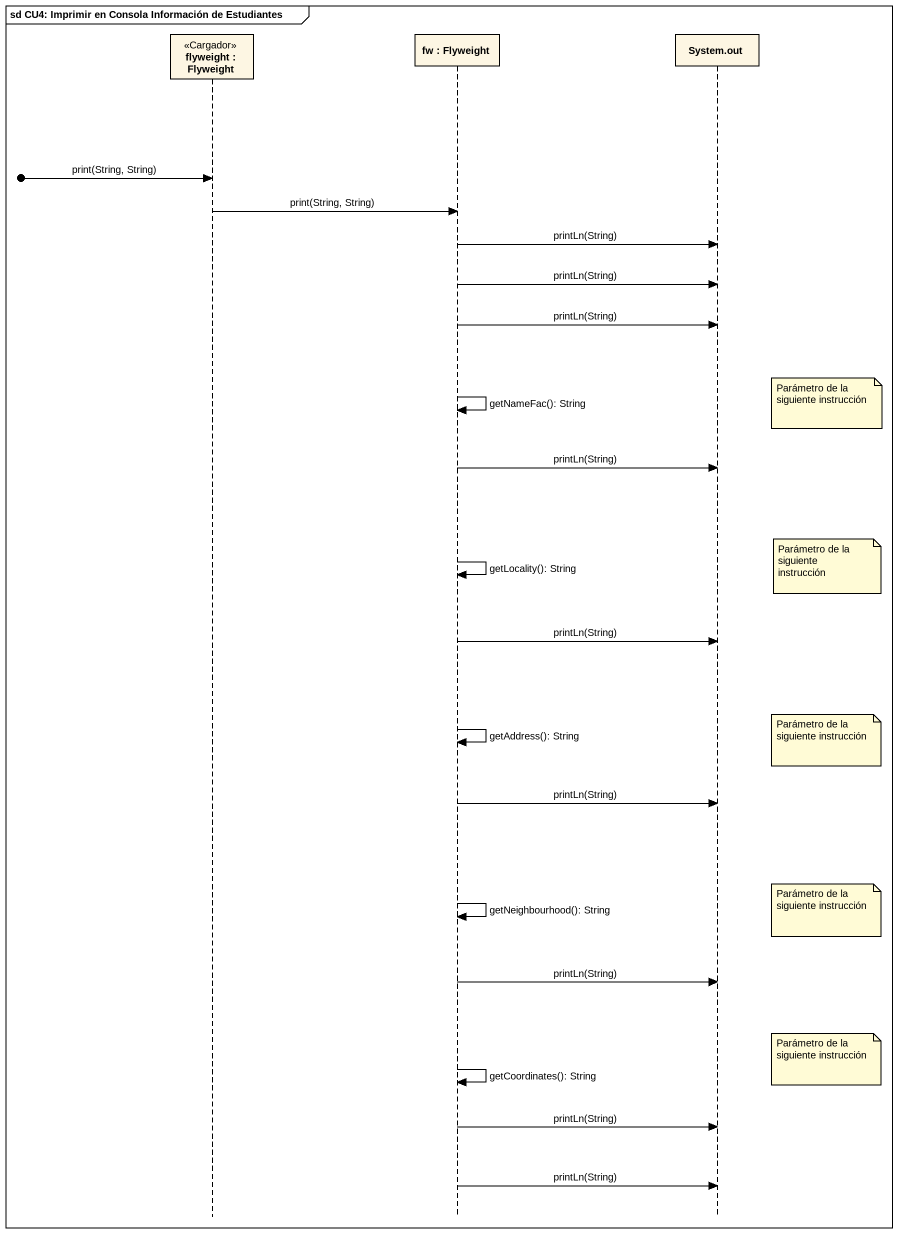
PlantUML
@startuml
mainframe sd CU4: Imprimir en Consola Información de Estudiantes
hide footbox
participant "flyweight : Flyweight" as flyweight <<Cargador>>
participant "fw : Flyweight" as fw
participant "System.out" as System_out

[o-> flyweight : print(String, String)
flyweight -> fw : print(String, String)
fw -> System_out : printLn(String)
fw -> System_out : printLn(String)
fw -> System_out : printLn(String)
fw -> fw : getNameFac(): String
note right of System_out : Parámetro de la siguiente instrucción
fw -> System_out : printLn(String)
fw -> fw : getLocality(): String
note right of System_out : Parámetro de la siguiente instrucción
fw -> System_out : printLn(String)
fw -> fw : getAddress(): String
note right of System_out : Parámetro de la siguiente instrucción
fw -> System_out : printLn(String)
fw -> fw : getNeighbourhood(): String
note right of System_out : Parámetro de la siguiente instrucción
fw -> System_out : printLn(String)
note right of System_out : Parámetro de la siguiente instrucción
fw -> fw : getCoordinates(): String
fw -> System_out : printLn(String)
fw -> System_out : printLn(String)
@enduml
